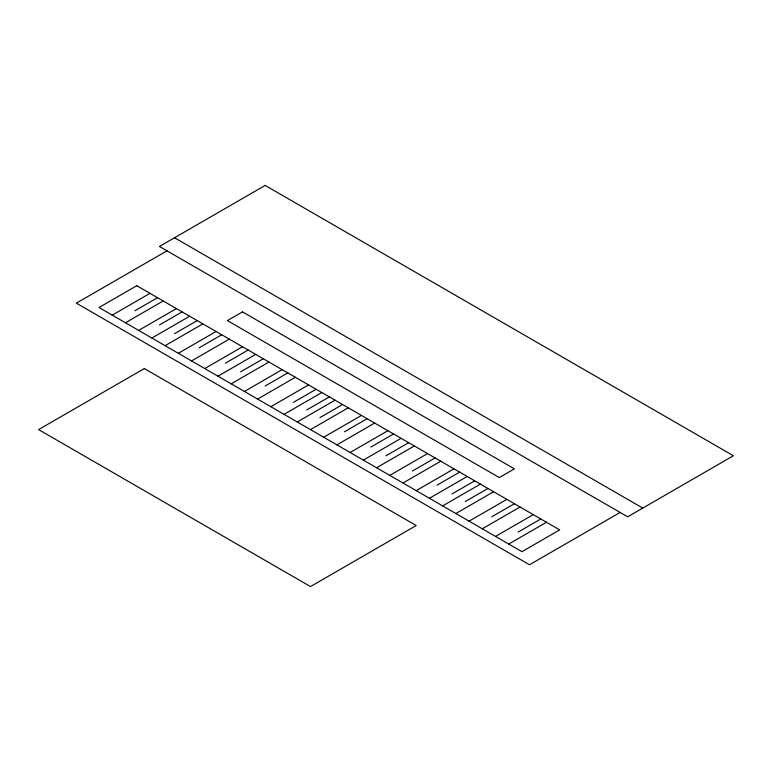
<?xml version="1.0" encoding="UTF-8"?>
<svg xmlns="http://www.w3.org/2000/svg" width="772" height="772" viewBox="0 0 772 772"><rect width="100%" height="100%" fill="white"/><g stroke="black" fill="none" stroke-linecap="round" stroke-linejoin="round"><path stroke-width="1.16" d="M166.984 250.832L76.36 303.155L529.495 564.766L620.119 512.444M112.229 315.15L149.99 293.35M134.888 310.788L157.546 297.702M125.45 322.773L163.21 300.974M138.67 330.406L176.431 308.607M159.437 324.954L182.095 311.878M151.881 338.039L189.642 316.24M174.54 333.678L197.198 320.592M165.102 345.673L202.862 323.864M178.313 353.296L216.073 331.497M199.079 347.844L221.738 334.768M191.533 360.929L229.294 339.13M204.744 368.562L242.505 346.753M225.52 363.11L248.169 350.025M217.965 376.186L255.725 354.387M240.623 371.834L263.281 358.748M231.185 383.819L268.945 362.02M244.396 391.452L282.156 369.653M265.163 386L287.821 372.915M257.616 399.085L295.377 377.276M270.827 406.709L308.588 384.91M293.485 402.347L316.144 389.271M284.048 414.342L321.808 392.543M306.706 409.98L329.354 396.904M297.259 421.975L335.019 400.166M319.917 417.613L342.575 404.528M310.479 429.599L348.24 407.799M323.69 437.232L361.46 415.433M344.466 431.78L367.115 418.704M336.91 444.865L374.671 423.066M350.131 452.488L387.891 430.689M370.898 447.046L393.556 433.96M363.342 460.122L401.102 438.322M386 455.76L408.658 442.684M376.562 467.755L414.323 445.955M389.773 475.388L427.534 453.579M412.431 471.026L435.09 457.941M402.994 483.011L440.754 461.212M416.204 490.645L453.965 468.845M436.981 485.192L459.63 472.117M429.425 498.278L467.185 476.478M452.083 493.916L474.741 480.831M442.645 505.901L480.406 484.102M465.294 501.549L487.952 488.464M455.856 513.534L493.617 491.735M469.077 521.168L506.837 499.368M491.735 516.806L514.384 503.73M482.288 528.801L520.048 506.992M495.508 536.424L533.269 514.625M518.166 532.062L540.815 518.987M508.719 544.057L546.479 522.258M174.54 237.757L642.777 508.082M265.163 185.434L159.437 246.471L627.665 516.806L733.4 455.76L265.163 185.434M136.779 285.717L99.019 307.517L521.94 551.691L559.7 529.891L136.779 285.717M144.335 368.562L38.6 429.599L310.479 586.566L416.204 525.529L144.335 368.562M242.505 311.878L227.402 320.592L499.281 477.569L514.384 468.845L242.505 311.878"/></g></svg>
